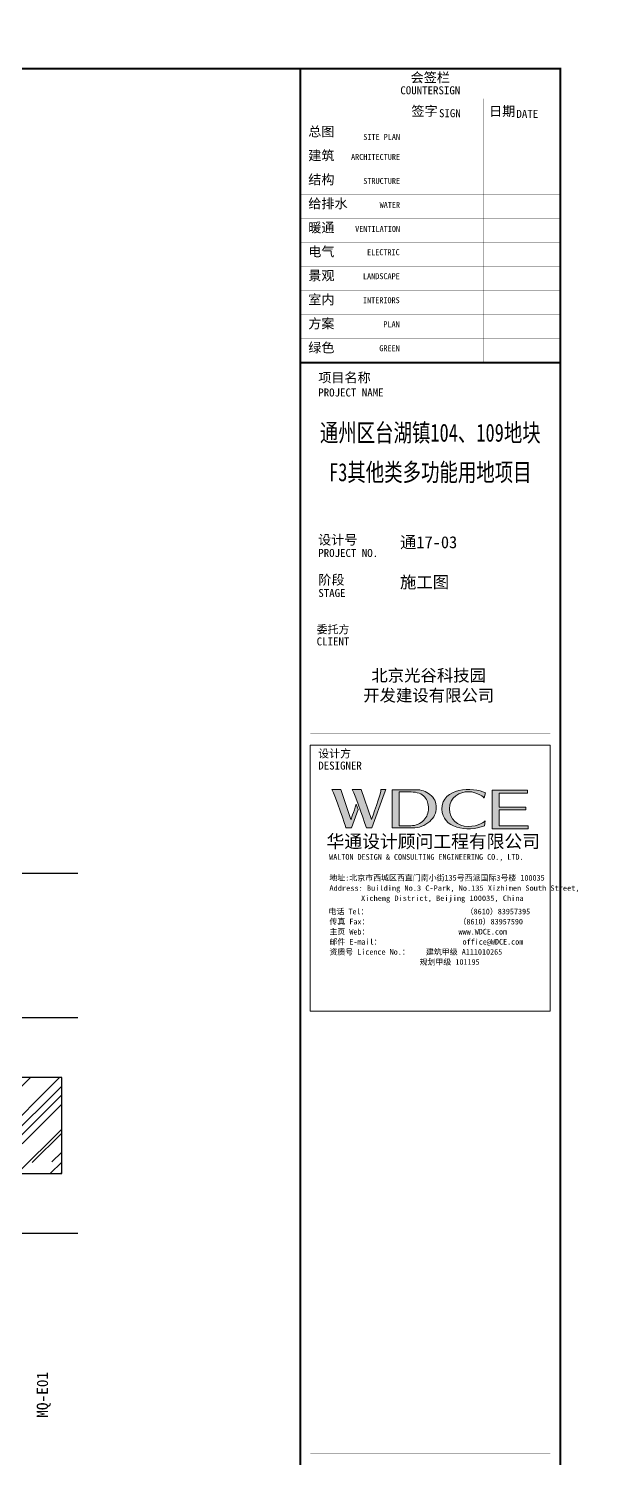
# Model space of a CAD drawing. Extents: x -288892 to 86489, y -207485 to 163917.
# Drawn here: x 59173 to 73468, y 65783 to 101517 of the extents above; entities that cross this region are included whole.
import ezdxf
from ezdxf.enums import TextEntityAlignment as Align

# ---------------------------------------------------------------- set-up
doc = ezdxf.new("R2010")
doc.units = 0
doc.header["$LTSCALE"] = 1000
doc.header["$MEASUREMENT"] = 0
doc.linetypes.add('X-104 13#平面$0$ACAD_ISO05W100', pattern=[34, 24, -3, 0.5, -3, 0.5, -3])
doc.linetypes.add('X-104 13#平面$0$DOTE', pattern=[2.42, 2, -0.2, 0.02, -0.2])
doc.layers.get('0').update_dxf_attribs({"linetype": 'CONTINUOUS'})
doc.layers.get('Defpoints').update_dxf_attribs({"linetype": 'CONTINUOUS'})
for name, color, linetype in [('X-104 13#平面$0$02-TEXT_标注', 130, 'CONTINUOUS'), ('X-104 13#平面$0$A-C_玻璃幕墙', 140, 'CONTINUOUS'), ('X-104 13#平面$0$A_AXIS-轴线', 36, 'X-104 13#平面$0$DOTE'), ('X-104 13#平面$0$EH_玻璃', 156, 'CONTINUOUS')]:
    doc.layers.add(name, color=color, linetype=linetype)
doc.styles.add('X-104 13#平面$0$_TCH_AXIS', font='STXIHEI.TTF', dxfattribs={"width": 0.75})
doc.styles.add('图签信息$0$hwxh', font='STXIHEI.TTF')
doc.styles.add('图签信息$0$华文细黑', font='STXIHEI.TTF', dxfattribs={"height": 10})

# ---------------------------------------------------------------- blocks, each defined once
blk = doc.blocks.new('图签信息$0$logo2')
h = blk.add_hatch(color=7)
h.paths.add_polyline_path([(19.02, -7.36), (15.84, -7.36), (15.84, -3.97), (18.97, -3.97), (18.97, -4.24), (16.46, -4.24), (16.46, -5.45), (18.81, -5.45), (18.81, -5.69), (16.47, -5.69), (16.47, -7.12), (19.02, -7.12)])
edge = h.paths.add_edge_path()
edge.add_spline(control_points=[(15.26, -4.21), (15.26, -4.21), (15.13, -4.65), (15.13, -4.65), (15.13, -4.65), (14.62, -4.1), (13.73, -4.1), (13.04, -4.1), (12.07, -4.54), (12.08, -5.62), (12.08, -6.49), (12.77, -7.16), (13.73, -7.17), (14.66, -7.17), (15.23, -6.68), (15.23, -6.68), (15.23, -6.68), (15.16, -7.11), (15.16, -7.11), (13.63, -7.7), (11.42, -7.29), (11.41, -5.64), (11.4, -3.72), (14.16, -3.66), (15.26, -4.21)], knot_values=[0, 0, 0, 0, 1, 1, 1, 2, 2, 2, 3, 3, 3, 4, 4, 4, 5, 5, 5, 6, 6, 6, 7, 7, 7, 8, 8, 8, 8], degree=3, periodic=0)
edge = h.paths.add_edge_path(flags=16)
edge.add_spline(control_points=[(10.23, -5.57), (10.23, -5.16), (10.12, -4.83), (9.9, -4.58), (9.63, -4.27), (9.23, -4.12), (8.69, -4.12), (8.69, -4.12), (7.64, -4.12), (7.64, -4.12), (7.64, -4.12), (7.64, -7.1), (7.64, -7.1), (7.64, -7.1), (8.66, -7.1), (8.66, -7.1), (9.13, -7.1), (9.52, -6.93), (9.82, -6.6), (10.09, -6.31), (10.23, -5.96), (10.23, -5.57)], knot_values=[0, 0, 0, 0, 1, 1, 1, 2, 2, 2, 3, 3, 3, 4, 4, 4, 5, 5, 5, 6, 6, 6, 7, 7, 7, 7], degree=3, periodic=0)
edge = h.paths.add_edge_path()
edge.add_spline(control_points=[(10.92, -5.51), (10.92, -5.96), (10.72, -6.37), (10.34, -6.72), (9.92, -7.1), (9.41, -7.29), (8.82, -7.29), (8.82, -7.29), (7.03, -7.29), (7.03, -7.29), (7.03, -7.29), (7.03, -3.92), (7.03, -3.92), (7.03, -3.92), (9.1, -3.92), (9.1, -3.92), (9.59, -3.92), (10.01, -4.06), (10.36, -4.34), (10.73, -4.64), (10.92, -5.03), (10.92, -5.51)], knot_values=[0, 0, 0, 0, 1, 1, 1, 2, 2, 2, 3, 3, 3, 4, 4, 4, 5, 5, 5, 6, 6, 6, 7, 7, 7, 7], degree=3, periodic=0)
at = {"lineweight": 0}
blk.add_lwpolyline([(19.02, -7.36), (15.84, -7.36), (15.84, -3.97), (18.97, -3.97), (18.97, -4.24), (16.46, -4.24), (16.46, -5.45), (18.81, -5.45), (18.81, -5.69), (16.47, -5.69), (16.47, -7.12), (19.02, -7.12), (19.02, -7.36)], dxfattribs=at)
for points, knots in [([(15.26, -4.21), (15.26, -4.21), (15.13, -4.65), (15.13, -4.65), (15.13, -4.65), (14.62, -4.1), (13.73, -4.1), (13.04, -4.1), (12.07, -4.54), (12.08, -5.62), (12.08, -6.49), (12.77, -7.16), (13.73, -7.17), (14.66, -7.17), (15.23, -6.68), (15.23, -6.68), (15.23, -6.68), (15.16, -7.11), (15.16, -7.11), (13.63, -7.7), (11.42, -7.29), (11.41, -5.64), (11.4, -3.72), (14.16, -3.66), (15.26, -4.21)], [0, 0, 0, 0, 1, 1, 1, 2, 2, 2, 3, 3, 3, 4, 4, 4, 5, 5, 5, 6, 6, 6, 7, 7, 7, 8, 8, 8, 8]), ([(10.92, -5.51), (10.92, -5.96), (10.72, -6.37), (10.34, -6.72), (9.92, -7.1), (9.41, -7.29), (8.82, -7.29), (8.82, -7.29), (7.03, -7.29), (7.03, -7.29), (7.03, -7.29), (7.03, -3.92), (7.03, -3.92), (7.03, -3.92), (9.1, -3.92), (9.1, -3.92), (9.59, -3.92), (10.01, -4.06), (10.36, -4.34), (10.73, -4.64), (10.92, -5.03), (10.92, -5.51)], [0, 0, 0, 0, 1, 1, 1, 2, 2, 2, 3, 3, 3, 4, 4, 4, 5, 5, 5, 6, 6, 6, 7, 7, 7, 7]), ([(10.23, -5.57), (10.23, -5.16), (10.12, -4.83), (9.9, -4.58), (9.63, -4.27), (9.23, -4.12), (8.69, -4.12), (8.69, -4.12), (7.64, -4.12), (7.64, -4.12), (7.64, -4.12), (7.64, -7.1), (7.64, -7.1), (7.64, -7.1), (8.66, -7.1), (8.66, -7.1), (9.13, -7.1), (9.52, -6.93), (9.82, -6.6), (10.09, -6.31), (10.23, -5.96), (10.23, -5.57)], [0, 0, 0, 0, 1, 1, 1, 2, 2, 2, 3, 3, 3, 4, 4, 4, 5, 5, 5, 6, 6, 6, 7, 7, 7, 7])]:
    blk.add_open_spline(points, degree=3, knots=knots, dxfattribs=at)
blk = doc.blocks.new('图签信息$0$logo1')
h = blk.add_hatch(color=8)
edge = h.paths.add_edge_path()
edge.add_spline(control_points=[(3.86, -5.21), (3.63, -5.88), (3.39, -6.56), (3.39, -6.56), (3.39, -6.56), (2.5, -3.91), (2.5, -3.91), (2.5, -3.91), (1.8, -3.91), (1.69, -3.91), (2.02, -4.39), (2.95, -7.27), (2.95, -7.27), (2.95, -7.27), (3.44, -7.27), (3.44, -7.27), (3.44, -7.27), (4.03, -5.66), (4.03, -5.66), (4.03, -5.66), (3.86, -5.21), (3.86, -5.21)], knot_values=[0, 0, 0, 0, 1, 1, 1, 2, 2, 2, 3, 3, 3, 4, 4, 4, 5, 5, 5, 6, 6, 6, 7, 7, 7, 7], degree=3, periodic=0)
h = blk.add_hatch(color=7)
edge = h.paths.add_edge_path()
edge.add_spline(control_points=[(6.04, -3.91), (6.09, -4.1), (5.2, -6.56), (5.2, -6.56), (5.2, -6.56), (4.3, -3.91), (4.3, -3.91), (4.3, -3.91), (3.6, -3.91), (3.49, -3.91), (3.82, -4.39), (4.75, -7.27), (4.75, -7.27), (4.75, -7.27), (5.24, -7.27), (5.24, -7.27), (5.24, -7.27), (6.33, -4.3), (6.33, -4.3), (6.33, -4.3), (6.48, -3.91), (6.48, -3.91), (6.48, -3.91), (6.21, -3.91), (6.04, -3.91)], knot_values=[0, 0, 0, 0, 1, 1, 1, 2, 2, 2, 3, 3, 3, 4, 4, 4, 5, 5, 5, 6, 6, 6, 7, 7, 7, 8, 8, 8, 8], degree=3, periodic=0)
at = {"color": 8, "lineweight": 0}
blk.add_open_spline([(3.86, -5.21), (3.63, -5.88), (3.39, -6.56), (3.39, -6.56), (3.39, -6.56), (2.5, -3.91), (2.5, -3.91), (2.5, -3.91), (1.8, -3.91), (1.69, -3.91), (2.02, -4.39), (2.95, -7.27), (2.95, -7.27), (2.95, -7.27), (3.44, -7.27), (3.44, -7.27), (3.44, -7.27), (4.03, -5.66), (4.03, -5.66), (4.03, -5.66), (3.86, -5.21), (3.86, -5.21)], degree=3, knots=[0, 0, 0, 0, 1, 1, 1, 2, 2, 2, 3, 3, 3, 4, 4, 4, 5, 5, 5, 6, 6, 6, 7, 7, 7, 7], dxfattribs=at)
at = {"lineweight": 0}
blk.add_open_spline([(6.04, -3.91), (6.09, -4.1), (5.2, -6.56), (5.2, -6.56), (5.2, -6.56), (4.3, -3.91), (4.3, -3.91), (4.3, -3.91), (3.6, -3.91), (3.49, -3.91), (3.82, -4.39), (4.75, -7.27), (4.75, -7.27), (4.75, -7.27), (5.24, -7.27), (5.24, -7.27), (5.24, -7.27), (6.33, -4.3), (6.33, -4.3), (6.33, -4.3), (6.48, -3.91), (6.48, -3.91), (6.48, -3.91), (6.21, -3.91), (6.04, -3.91)], degree=3, knots=[0, 0, 0, 0, 1, 1, 1, 2, 2, 2, 3, 3, 3, 4, 4, 4, 5, 5, 5, 6, 6, 6, 7, 7, 7, 8, 8, 8, 8], dxfattribs=at)
blk.add_blockref('图签信息$0$logo2', (0, 0))
blk = doc.blocks.new('图签信息$0$时间-logo')
at = {"layer": 'Defpoints', "lineweight": 0}
blk.add_lwpolyline([(0, -23.46), (-21.17, -23.46), (-21.17, 0), (0, 0), (0, -23.46)], dxfattribs=at)
blk.add_blockref('图签信息$0$logo1', (-20.97, 0))
at = {"style": '图签信息$0$hwxh'}
for s, height, p in [('华通设计顾问工程有限公司 ', 1.15, (-19.73, -9.05)), ('WALTON DESIGN & CONSULTING ENGINEERING CO., LTD.', 0.5, (-19.5, -10.1)), ('Address: Building No.3 C-Park, No.135 Xizhimen South Street, ', 0.47, (-19.48, -12.83)), ('地址:北京市西城区西直门南小街135号西派国际3号楼 100035', 0.5, (-19.48, -11.94)), ('Xicheng District, Beijing 100035, China ', 0.47, (-16.69, -13.72)), ('电话 Tel：                        （8610）83957395 ', 0.5, (-19.56, -14.91)), ('传真 Fax：                      （8610）83957590 ', 0.5, (-19.48, -15.8)), ('主页 Web：                      www.WDCE.com ', 0.5, (-19.48, -16.69)), ('邮件 E-mail：                    office@WDCE.com ', 0.5, (-19.48, -17.58)), ('资质号 Licence No.：    建筑甲级 A111010265 ', 0.5, (-19.48, -18.47)), ('   规划甲级 101195', 0.5, (-12.6, -19.36))]:
    blk.add_text(s, height=height, dxfattribs=at).set_placement(p)
blk = doc.blocks.new('图签信息')
at = {"const_width": 0.5}
for points in [[(-65, 574), (-65, 500.5), (0, 500.5), (0, 574)], [(-65, 0), (0, 0), (0, 500.5), (-65, 500.5)]]:
    blk.add_lwpolyline(points, close=True, dxfattribs=at)
at = {"const_width": 0.05}
for points in [[(-65, 566.5), (0, 566.5)], [(-39.14, 566.5), (-39.14, 500.5)], [(-19.1, 566.5), (-19.1, 500.5)], [(-65, 560.5), (0, 560.5)], [(-65, 554.5), (0, 554.5)], [(-65, 548.5), (0, 548.5)], [(-65, 542.5), (0, 542.5)], [(-65, 536.5), (0, 536.5)], [(-65, 530.5), (0, 530.5)], [(-65, 524.5), (0, 524.5)], [(-65, 518.5), (0, 518.5)], [(-65, 512.5), (0, 512.5)], [(-65, 512.5), (0, 512.5)], [(-65, 506.5), (0, 506.5)], [(-65, 500.5), (0, 500.5)], [(-62.5, 450.87), (-2.5, 450.87)], [(-62.5, 440.87), (-2.5, 440.87)], [(-2.5, 407.85), (-2.5, 436.12), (-62.5, 436.12), (-62.5, 407.85)], [(-62.5, 407.85), (-2.5, 407.85)], [(-62.5, 404.92), (-62.5, 227.83)], [(-62.5, 404.92), (-2.5, 404.92)], [(-62.5, 227.83), (-2.5, 227.83), (-2.5, 404.92)], [(-57.5, 338.36), (-7.5, 338.36)], [(-57.5, 288.83), (-7.5, 288.83)], [(-57.5, 234.85), (-7.5, 234.85)], [(-62.5, 227.83), (-2.5, 227.83)]]:
    blk.add_lwpolyline(points, dxfattribs=at)
at = {"ltscale": 0.001, "xscale": 2.834689937531525, "yscale": 2.834689937531525, "zscale": 2.834689937531525}
blk.add_blockref('图签信息$0$时间-logo', (-2.5, 404.92), dxfattribs=at)
at = {"style": '图签信息$0$华文细黑'}
for s, height, p in [('会签栏', 2.4, (-32.5, 573)), ('COUNTERSIGN', 2, (-32.5, 569.6))]:
    blk.add_text(s, height=height, dxfattribs=at).set_placement(p, align=Align.TOP_CENTER)
for s, height, p in [('签字', 2.4, (-37.22, 564.63)), ('日期', 2.4, (-17.79, 564.58)), ('SIGN', 2, (-30.32, 563.88)), ('DATE', 2, (-10.96, 563.7)), ('总图', 2.4, (-63, 559.5)), ('建筑', 2.4, (-63, 553.5)), ('结构', 2.4, (-63, 547.5)), ('给排水', 2.4, (-63, 541.5)), ('暖通', 2.4, (-63, 535.5)), ('电气', 2.4, (-63, 529.5)), ('景观', 2.4, (-63, 523.5)), ('室内', 2.4, (-63, 517.5)), ('方案', 2.4, (-63, 511.5)), ('绿色', 2.4, (-63, 505.5)), ('项目名称', 2.4, (-60.5, 498)), ('PROJECT NAME', 2, (-60.5, 494.08)), ('设计号', 2.4, (-60.54, 457.48)), ('PROJECT NO.', 2, (-60.5, 453.97)), ('阶段', 2.4, (-60.5, 447.47)), ('STAGE', 2, (-60.5, 443.97)), ('委托方', 2, (-60.9, 434.86)), ('CLIENT', 2, (-60.9, 431.86)), ('设计方', 2, (-60.5, 403.83)), ('DESIGNER', 2, (-60.5, 400.83))]:
    blk.add_text(s, height=height, dxfattribs=at).set_placement(p, align=Align.TOP_LEFT)
for s, p in [('SITE PLAN', (-40.06, 557.7)), ('ARCHITECTURE', (-40.06, 552.7)), ('STRUCTURE', (-40.06, 546.7)), ('WATER', (-40.06, 540.7)), ('VENTILATION', (-40.06, 534.7)), ('ELECTRIC', (-40.14, 528.89)), ('LANDSCAPE', (-40.14, 522.89)), ('INTERIORS', (-40.14, 516.89)), ('PLAN', (-40.14, 510.89)), ('GREEN', (-40.14, 504.89))]:
    blk.add_text(s, height=1.5, dxfattribs=at).set_placement(p, align=Align.TOP_RIGHT)
at = {"color": 4, "style": '图签信息$0$华文细黑', "width": 0.75}
for s, p in [('通州区台湖镇104、109地块', (-32.5, 480.78)), ('F3其他类多功能用地项目', (-32.5, 470.91))]:
    blk.add_text(s, height=4.5, dxfattribs=at).set_placement(p, align=Align.CENTER)
at = {"color": 4, "ltscale": 0.001, "char_height": 3, "width": 58.4895, "style": '图签信息$0$华文细黑'}
for s, insert, attachment_point in [('通17-03', (-40.06, 455.51), 4), ('施工图', (-40.06, 445.51), 4), ('北京光谷科技园\\P开发建设有限公司', (-32.9, 419.71), 5)]:
    blk.add_mtext(s, dxfattribs=dict(at, insert=insert, attachment_point=attachment_point))
blk = doc.blocks.new('图签-A1')
at = {"color": 2}
blk.add_blockref('图签信息', (0, 0), dxfattribs=at)
blk = doc.blocks.new('图框-A1')
for points, const_width in [([(0, 0), (841, 0), (841, 594), (0, 594)], 0.05), ([(766, 584), (25, 584), (25, 10), (766, 10)], 0.5)]:
    blk.add_lwpolyline(points, close=True, dxfattribs=dict(const_width=const_width))
at = {"const_width": 0.05}
blk.add_lwpolyline([(841, 297), (839, 297)], dxfattribs=at)
blk = doc.blocks.new('X-104 13#平面$0$轴网')
at = {"layer": 'X-104 13#平面$0$A_AXIS-轴线', "linetype": 'X-104 13#平面$0$DOTE'}
for p, q in [((60408, 18000), (-2925, 18000)), ((60408, 9000), (-2925, 9000))]:
    blk.add_line(p, q, dxfattribs=at)
blk = doc.blocks.new('X-104 13#平面')
at = {"layer": 'X-104 13#平面$0$EH_玻璃'}
h = blk.add_hatch(dxfattribs=at)
h.set_pattern_fill('AR-RROOF', color=256, scale=600, angle=45)
h.set_pattern_definition([(45, (0, 0), (646.5784, 1724.209), [11430, -1524, 3810, -762]), (45, (447.2, 986), (-1255.44, 177.809), [2286, -251.46, 4572, -571.5]), (45, (-188.6, 727.4), (2440.8336, 3162.8462), [6096, -1066.8, 3048, -762])])
h.paths.add_polyline_path([(60000, 75300), (58400, 75300), (58400, 72900), (60000, 72900)])
at = {"layer": 'X-104 13#平面$0$A-C_玻璃幕墙'}
blk.add_lwpolyline([(60000, 75300), (58400, 75300), (58400, 72900), (60000, 72900)], close=True, dxfattribs=at)
at = {"layer": 'X-104 13#平面$0$A_AXIS-轴线', "linetype": 'X-104 13#平面$0$DOTE'}
blk.add_line((39500, 76800), (60408, 76800), dxfattribs=at)
at = {"xscale": 100, "yscale": 100, "zscale": 100}
for name, p in [('图框-A1', (-10635, 42115)), ('图签-A1', (72465, 43115))]:
    blk.add_blockref(name, p, dxfattribs=at)
blk.add_blockref('X-104 13#平面$0$轴网', (0, 62400))
at = {"layer": 'X-104 13#平面$0$02-TEXT_标注', "linetype": 'X-104 13#平面$0$ACAD_ISO05W100', "style": 'X-104 13#平面$0$_TCH_AXIS'}
blk.add_text('MQ-E01', height=281.2, rotation=90, dxfattribs=at).set_placement((59658, 66798))

msp = doc.modelspace()

# ---------------------------------------------------------------- block references
msp.add_blockref('X-104 13#平面', (0, 0))

doc.saveas('drawing.dxf')
